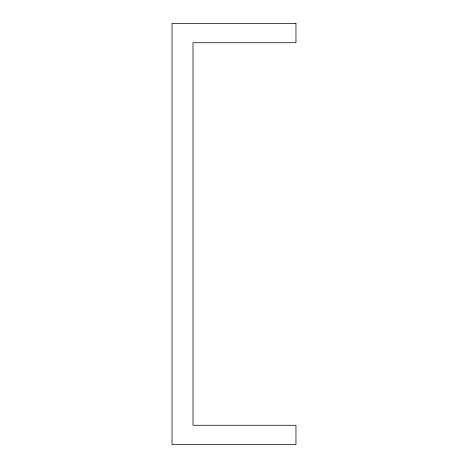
<?xml version="1.0" encoding="UTF-8"?>
<svg xmlns="http://www.w3.org/2000/svg" width="468" height="468" viewBox="0 0 468 468"><rect width="100%" height="100%" fill="white"/><g stroke="black" fill="none" stroke-linecap="round" stroke-linejoin="round"><path stroke-width="0.7" d="M295.963 23.4L172.037 23.4L172.037 444.6L295.963 444.6L295.963 425.272L193.003 425.272L193.003 42.728L295.963 42.728L295.963 23.4"/></g></svg>
